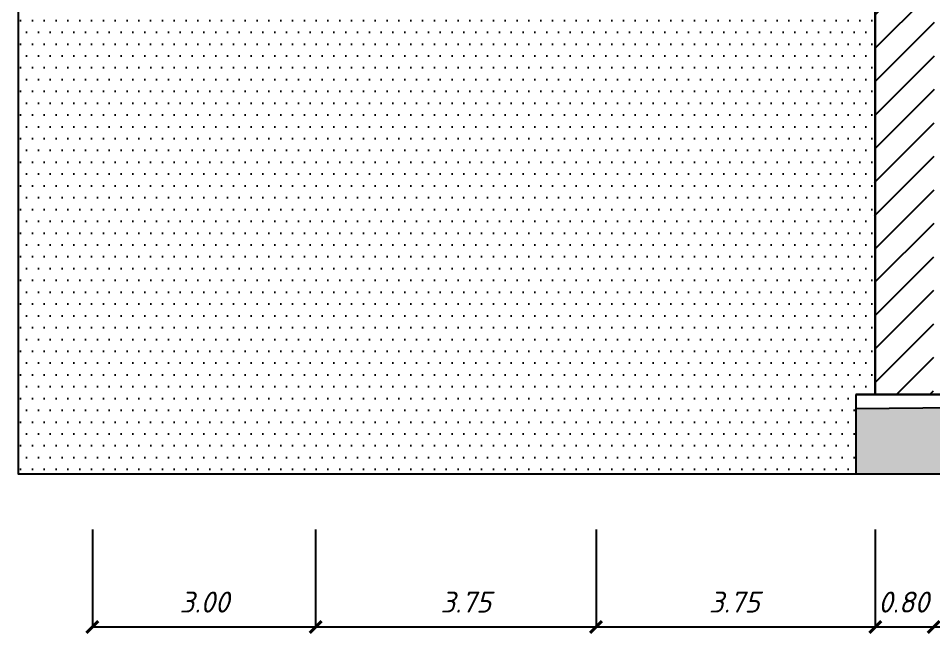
# Model space of a CAD drawing. Header units: metres. Extents: x 34785 to 38791, y 49888 to 55971.
# Drawn here: x 37614.08 to 37626.38, y 51715.43 to 51723.69 of the extents above; entities that cross this region are included whole.
import ezdxf

# ---------------------------------------------------------------- set-up
doc = ezdxf.new("R2010")
doc.units = ezdxf.units.M
doc.linetypes.add('DGN4', pattern=[96.18704, 48.09352, -24.04676, 0, -24.04676])
doc.layers.add('штрих', color=7, linetype='Continuous', lineweight=0, true_color=0x000000)
doc.styles.add('Строитель 001', font='isocpeur.ttf', dxfattribs={"height": 2})
pattern_1 = [(0, (37209.22292, 51827.32617), (0.079375, 0.15875), [0, -0.15875])]

msp = doc.modelspace()

# ---------------------------------------------------------------- hatches: boundary and pattern name
at = {"transparency": 33554687}
h = msp.add_hatch(dxfattribs=at)
h.set_pattern_fill('DOTS', color=256, scale=0.1)
h.set_pattern_definition(pattern_1)
h.paths.add_polyline_path([(37625.592, 51725.043), (37618.082, 51725.12), (37618.085, 51725.77), (37615.079, 51725.85), (37615.083, 51726), (37614.084, 51726.027), (37614.084, 51717.568), (37625.329, 51717.568), (37625.329, 51718.448), (37625.329, 51718.634), (37625.592, 51718.634)])
h = msp.add_hatch(dxfattribs=at)
h.set_pattern_fill('DOTS', color=256, scale=0.1)
h.set_pattern_definition(pattern_1)
h.paths.add_polyline_path([(37666.393, 51717.568), (37666.393, 51718.289), (37649.159, 51718.591), (37649.159, 51718.885), (37649.662, 51718.877), (37649.672, 51725.292), (37649.672, 51725.646), (37645.96, 51725.778), (37641.872, 51725.684), (37641.872, 51725.292), (37641.872, 51718.777), (37642.419, 51718.777), (37642.419, 51718.584), (37625.329, 51718.448), (37625.329, 51717.568)])
h = msp.add_hatch(dxfattribs=at)
h.set_pattern_fill('ANSI31', color=256, scale=0.1)
h.set_pattern_definition([(45, (37209.22292, 51827.32617), (-0.2245064, 0.2245064), [])])
h.paths.add_polyline_path([(37626.392, 51725.084), (37625.592, 51725.073), (37625.582, 51720.898), (37625.6, 51718.634), (37626.376, 51718.634)])
h.paths.add_polyline_path([(37641.872, 51725.292), (37641.072, 51725.281), (37641.07, 51718.777), (37641.872, 51718.777)])
h.paths.add_polyline_path([(37650.472, 51725.281), (37649.672, 51725.292), (37649.662, 51718.877), (37650.462, 51718.865)])
h.paths.add_polyline_path([(37665.951, 51725.073), (37665.151, 51725.084), (37665.153, 51718.633), (37665.963, 51718.62)])

# ---------------------------------------------------------------- linework, layer by layer
at = {"lineweight": 30}
for p, q in [((37625.592, 51725.073), (37625.592, 51718.634)), ((37626.376, 51718.634), (37641.069, 51718.777)), ((37626.376, 51718.634), (37625.329, 51718.634))]:
    msp.add_line(p, q, dxfattribs=at)
for p, q in [((37625.329, 51718.634), (37625.329, 51718.448)), ((37625.329, 51718.448), (37642.419, 51718.584)), ((37625.6, 51718.634), (37626.376, 51718.634)), ((37615.079, 51716.823), (37615.079, 51715.512)), ((37618.077, 51716.823), (37618.077, 51715.512)), ((37621.842, 51716.823), (37621.842, 51715.512)), ((37625.592, 51716.823), (37625.592, 51715.512)), ((37615.079, 51715.512), (37692.881, 51715.512))]:
    msp.add_line(p, q)
at = {"flags": 128}
for points in [[(37614.084, 51726.027), (37614.084, 51717.568), (37694.658, 51717.568), (37694.658, 51725.757)], [(37625.329, 51718.448), (37625.329, 51717.568)]]:
    msp.add_lwpolyline(points, dxfattribs=at)
at = {"layer": 'штрих', "color": 18, "linetype": 'Continuous', "lineweight": 40, "true_color": 0x000000}
for p, q in [((37615.001, 51715.434), (37615.158, 51715.59)), ((37617.998, 51715.434), (37618.155, 51715.59)), ((37621.764, 51715.434), (37621.92, 51715.59)), ((37625.514, 51715.434), (37625.67, 51715.59)), ((37626.299, 51715.434), (37626.456, 51715.59))]:
    msp.add_line(p, q, dxfattribs=at)

# ---------------------------------------------------------------- texts
at = {"layer": 'штрих', "color": 18, "linetype": 'DGN4', "lineweight": 0, "true_color": 0x000000, "char_height": 0.28125, "attachment_point": 1, "style": 'Строитель 001'}
for s, insert in [('{\\fISOCPEUR|b0|i1|c204|p34;3.00}', (37616.249, 51715.986)), ('{\\fISOCPEUR|b0|i1|c204|p34;3.75}', (37619.752, 51715.986)), ('{\\fISOCPEUR|b0|i1|c204|p34;3.75}', (37623.358, 51715.986)), ('{\\fISOCPEUR|b0|i1|c204|p34;0.80}', (37625.631, 51715.986))]:
    msp.add_mtext(s, dxfattribs=dict(at, insert=insert))

doc.saveas('drawing.dxf')
